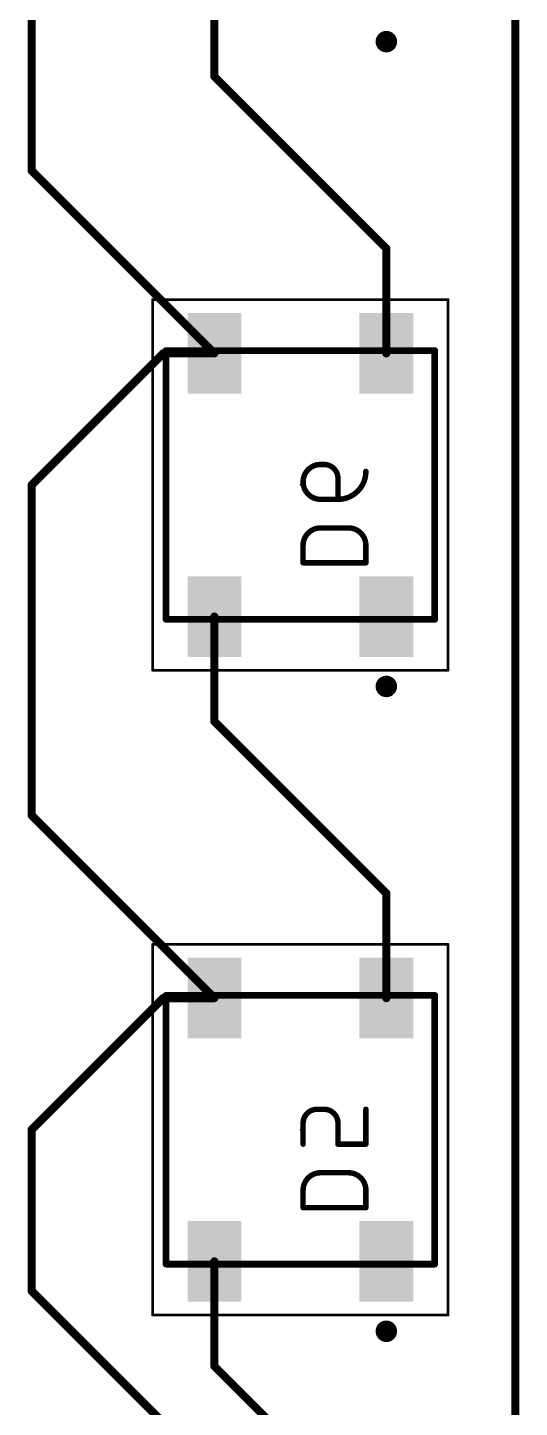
# Model space of a CAD drawing. Extents: x -0.1 to 37.1, y -0.3 to 91.6.
# Drawn here: x 27.92 to 37.08, y 51.83 to 77.51 of the extents above; entities that cross this region are included whole.
import ezdxf

# ---------------------------------------------------------------- set-up
doc = ezdxf.new("R2010")
doc.units = 0
for name, color, linetype in [('1', 12, 'CONTINUOUS'), ('16', 132, 'CONTINUOUS'), ('20', 31, 'CONTINUOUS'), ('22', 253, 'CONTINUOUS'), ('24', 53, 'CONTINUOUS'), ('26', 253, 'CONTINUOUS'), ('40', 132, 'CONTINUOUS'), ('52', 253, 'CONTINUOUS')]:
    doc.layers.add(name, color=color, linetype=linetype)

# ---------------------------------------------------------------- blocks, each defined once
blk = doc.blocks.new('RECT')
blk.add_solid([(-0.5, -0.5), (0.5, -0.5), (-0.5, 0.5), (0.5, 0.5)])

msp = doc.modelspace()

# ---------------------------------------------------------------- linework, layer by layer
at = {"layer": '1', "const_width": 0.1524}
msp.add_lwpolyline([(37, 91.5), (37, 0)], dxfattribs=at)
at = {"layer": '16', "const_width": 0.1524}
for points in [[(37, 0), (37, 91.4)], [(28, 74.85), (28, 80)], [(31.4, 78.55), (31.4, 76.6)], [(31.4, 76.6), (34.6, 73.4)], [(31.4, 71.45), (28, 74.85)], [(34.6, 73.4), (34.6, 71.45)], [(28, 69), (30.45, 71.45)], [(30.45, 71.45), (31.4, 71.45)], [(28, 62.85), (28, 69)], [(31.4, 66.55), (31.4, 64.6)], [(31.4, 64.6), (34.6, 61.4)], [(31.4, 59.45), (28, 62.85)], [(34.6, 61.4), (34.6, 59.45)], [(28, 57), (30.45, 59.45)], [(30.45, 59.45), (31.4, 59.45)], [(28, 54), (28, 57)], [(31.4, 54.55), (31.4, 52.6)], [(31.4, 50.6), (28, 54)], [(31.4, 52.6), (34.6, 49.4)]]:
    msp.add_lwpolyline(points, dxfattribs=at)
at = {"layer": '16', "const_width": 0.0762}
for points in [[(31.3619, 76.6, 1), (31.4381, 76.6)], [(31.4269, 76.6269, 1), (31.3731, 76.5731)], [(27.9619, 74.85, 1), (28.0381, 74.85)], [(28.0269, 74.8769, 1), (27.9731, 74.8231)], [(34.6381, 73.4, 1), (34.5619, 73.4)], [(34.5731, 73.3731, 1), (34.6269, 73.4269)], [(30.45, 71.4881, 1), (30.45, 71.4119)], [(30.4769, 71.4231, 1), (30.4231, 71.4769)], [(31.3731, 71.4231, 1), (31.4269, 71.4769)], [(31.4, 71.4119, 1), (31.4, 71.4881)], [(34.5619, 71.45, 1), (34.6381, 71.45)], [(28.0381, 69, 1), (27.9619, 69)], [(27.9731, 69.0269, 1), (28.0269, 68.9731)], [(31.4381, 66.55, 1), (31.3619, 66.55)], [(31.3619, 64.6, 1), (31.4381, 64.6)], [(31.4269, 64.6269, 1), (31.3731, 64.5731)], [(28.0269, 62.8769, 1), (27.9731, 62.8231)], [(27.9619, 62.85, 1), (28.0381, 62.85)], [(34.6381, 61.4, 1), (34.5619, 61.4)], [(34.5731, 61.3731, 1), (34.6269, 61.4269)], [(30.45, 59.4881, 1), (30.45, 59.4119)], [(30.4769, 59.4231, 1), (30.4231, 59.4769)], [(31.3731, 59.4231, 1), (31.4269, 59.4769)], [(31.4, 59.4119, 1), (31.4, 59.4881)], [(34.5619, 59.45, 1), (34.6381, 59.45)], [(28.0381, 57, 1), (27.9619, 57)], [(27.9731, 57.0269, 1), (28.0269, 56.9731)], [(31.4381, 54.55, 1), (31.3619, 54.55)], [(27.9619, 54, 1), (28.0381, 54)], [(28.0269, 54.0269, 1), (27.9731, 53.9731)], [(31.4269, 52.6269, 1), (31.3731, 52.5731)], [(31.3619, 52.6, 1), (31.4381, 52.6)]]:
    msp.add_lwpolyline(points, format="xyb", dxfattribs=at)
at = {"layer": '20'}
msp.add_line((37, 0), (37, 91.4), dxfattribs=at)
at = {"layer": '22'}
for points, const_width in [([(34.6, 77.15, 1), (34.6, 77.35, 1), (34.6, 77.15)], 0.2), ([(30.5317, 71.5, 1), (30.4683, 71.5)], 0.0635), ([(32.2135, 71.5318, 1), (32.2135, 71.4682)], 0.0635), ([(33.7865, 71.4682, 1), (33.7865, 71.5318)], 0.0635), ([(35.5318, 71.5, 1), (35.4682, 71.5)], 0.0635), ([(30.4683, 66.5, 1), (30.5317, 66.5)], 0.0635), ([(32.2135, 66.5318, 1), (32.2135, 66.4682)], 0.0635), ([(33.7865, 66.4682, 1), (33.7865, 66.5318)], 0.0635), ([(35.4682, 66.5, 1), (35.5318, 66.5)], 0.0635), ([(34.6, 65.15, 1), (34.6, 65.35, 1), (34.6, 65.15)], 0.2), ([(30.5317, 59.5, 1), (30.4683, 59.5)], 0.0635), ([(32.2135, 59.5318, 1), (32.2135, 59.4682)], 0.0635), ([(33.7865, 59.4682, 1), (33.7865, 59.5318)], 0.0635), ([(35.5318, 59.5, 1), (35.4682, 59.5)], 0.0635), ([(30.4683, 54.5, 1), (30.5317, 54.5)], 0.0635), ([(32.2135, 54.5318, 1), (32.2135, 54.4682)], 0.0635), ([(33.7865, 54.4682, 1), (33.7865, 54.5318)], 0.0635), ([(35.4682, 54.5, 1), (35.5318, 54.5)], 0.0635), ([(34.6, 53.15, 1), (34.6, 53.35, 1), (34.6, 53.15)], 0.2)]:
    msp.add_lwpolyline(points, format="xyb", dxfattribs=dict(at, const_width=const_width))
at = {"layer": '22', "const_width": 0.127}
for points in [[(30.5, 66.5), (30.5, 71.5)], [(32.2135, 71.5), (33.7865, 71.5)], [(35.5, 71.5), (35.5, 66.5)], [(32.2135, 66.5), (33.7865, 66.5)], [(30.5, 54.5), (30.5, 59.5)], [(32.2135, 59.5), (33.7865, 59.5)], [(35.5, 59.5), (35.5, 54.5)], [(32.2135, 54.5), (33.7865, 54.5)]]:
    msp.add_lwpolyline(points, dxfattribs=at)
at = {"layer": '24'}
for p in [(33, 69), (33, 57)]:
    msp.add_point(p, dxfattribs=at)
at = {"layer": '26'}
for points, const_width in [([(33.3754, 69.381, 1), (33.3754, 68.7319)], 0.1016), ([(33.3754, 69.4064, 1), (33.3754, 69.3556)], 0.0508), ([(33.3754, 69.3556, 1), (33.3754, 69.4064)], 0.0508), ([(33.6999, 69.1214, 0.4142), (33.4403, 69.381)], 0.1016), ([(33.4403, 69.4064, 1), (33.4403, 69.3556)], 0.0508), ([(33.4403, 69.3556, 1), (33.4403, 69.4064)], 0.0508), ([(33.6999, 68.7319, 0.4142), (34.2192, 69.2512)], 0.1016), ([(33.7253, 69.1214, 1), (33.6745, 69.1214)], 0.0508), ([(33.6745, 69.1214, 1), (33.7253, 69.1214)], 0.0508), ([(34.2446, 69.2512, 1), (34.1938, 69.2512)], 0.0508), ([(33.3754, 68.7573, 1), (33.3754, 68.7065)], 0.0508), ([(33.3754, 68.7065, 1), (33.3754, 68.7573)], 0.0508), ([(33.6999, 68.7573, 1), (33.6999, 68.7065)], 0.0508), ([(33.6745, 68.7319, 1), (33.7253, 68.7319)], 0.0508), ([(33.6999, 68.7065, 1), (33.6999, 68.7573)], 0.0508), ([(33.3754, 68.1999, 0.4142), (33.0508, 67.8754)], 0.1016), ([(33.3754, 68.2253, 1), (33.3754, 68.1745)], 0.0508), ([(33.3754, 68.1745, 1), (33.3754, 68.2253)], 0.0508), ([(34.2192, 67.8754, 0.4142), (33.8946, 68.1999)], 0.1016), ([(33.8946, 68.2253, 1), (33.8946, 68.1745)], 0.0508), ([(33.8946, 68.1745, 1), (33.8946, 68.2253)], 0.0508), ([(33.0762, 67.8754, 1), (33.0254, 67.8754)], 0.0508), ([(33.0254, 67.8754, 1), (33.0762, 67.8754)], 0.0508), ([(34.2446, 67.8754, 1), (34.1938, 67.8754)], 0.0508), ([(34.1938, 67.8754, 1), (34.2446, 67.8754)], 0.0508), ([(33.0508, 67.5762, 1), (33.0508, 67.5254)], 0.0508), ([(33.0254, 67.5508, 1), (33.0762, 67.5508)], 0.0508), ([(34.1938, 67.5508, 1), (34.2446, 67.5508)], 0.0508), ([(34.2192, 67.5254, 1), (34.2192, 67.5762)], 0.0508), ([(33.3104, 57.381, 0.4142), (33.0508, 57.1214)], 0.1016), ([(33.3104, 57.4064, 1), (33.3104, 57.3556)], 0.0508), ([(33.3104, 57.3556, 1), (33.3104, 57.4064)], 0.0508), ([(33.6999, 57.1214, 0.4142), (33.4403, 57.381)], 0.1016), ([(33.4403, 57.4064, 1), (33.4403, 57.3556)], 0.0508), ([(33.4403, 57.3556, 1), (33.4403, 57.4064)], 0.0508), ([(34.2446, 57.381, 1), (34.1938, 57.381)], 0.0508), ([(33.0762, 57.1214, 1), (33.0254, 57.1214)], 0.0508), ([(33.0254, 57.1214, 1), (33.0762, 57.1214)], 0.0508), ([(33.7253, 57.1214, 1), (33.6745, 57.1214)], 0.0508), ([(33.6745, 57.1214, 1), (33.7253, 57.1214)], 0.0508), ([(33.0254, 56.7319, 1), (33.0762, 56.7319)], 0.0508), ([(33.6999, 56.7573, 1), (33.6999, 56.7065)], 0.0508), ([(33.6745, 56.7319, 1), (33.7253, 56.7319)], 0.0508), ([(34.1938, 56.7319, 1), (34.2446, 56.7319)], 0.0508), ([(34.2192, 56.7065, 1), (34.2192, 56.7573)], 0.0508), ([(33.3754, 56.1999, 0.4142), (33.0508, 55.8754)], 0.1016), ([(33.3754, 56.2253, 1), (33.3754, 56.1745)], 0.0508), ([(33.3754, 56.1745, 1), (33.3754, 56.2253)], 0.0508), ([(34.2192, 55.8754, 0.4142), (33.8946, 56.1999)], 0.1016), ([(33.8946, 56.2253, 1), (33.8946, 56.1745)], 0.0508), ([(33.8946, 56.1745, 1), (33.8946, 56.2253)], 0.0508), ([(33.0762, 55.8754, 1), (33.0254, 55.8754)], 0.0508), ([(33.0254, 55.8754, 1), (33.0762, 55.8754)], 0.0508), ([(34.2446, 55.8754, 1), (34.1938, 55.8754)], 0.0508), ([(34.1938, 55.8754, 1), (34.2446, 55.8754)], 0.0508), ([(33.0508, 55.5762, 1), (33.0508, 55.5254)], 0.0508), ([(33.0254, 55.5508, 1), (33.0762, 55.5508)], 0.0508), ([(34.1938, 55.5508, 1), (34.2446, 55.5508)], 0.0508), ([(34.2192, 55.5254, 1), (34.2192, 55.5762)], 0.0508)]:
    msp.add_lwpolyline(points, format="xyb", dxfattribs=dict(at, const_width=const_width))
at = {"layer": '26', "const_width": 0.1016}
for points in [[(33.4403, 69.381), (33.3754, 69.381)], [(33.6999, 68.7319), (33.6999, 69.1214)], [(33.3754, 68.7319), (33.6999, 68.7319)], [(33.8946, 68.1999), (33.3754, 68.1999)], [(33.0508, 67.8754), (33.0508, 67.5508)], [(34.2192, 67.5508), (34.2192, 67.8754)], [(33.0508, 67.5508), (34.2192, 67.5508)], [(33.3104, 57.381), (33.4403, 57.381)], [(34.2192, 56.7319), (34.2192, 57.381)], [(33.0508, 56.7319), (33.0508, 57.1214)], [(33.6999, 57.1214), (33.6999, 56.7319)], [(33.6999, 56.7319), (34.2192, 56.7319)], [(33.8946, 56.1999), (33.3754, 56.1999)], [(33.0508, 55.8754), (33.0508, 55.5508)], [(34.2192, 55.5508), (34.2192, 55.8754)], [(33.0508, 55.5508), (34.2192, 55.5508)]]:
    msp.add_lwpolyline(points, dxfattribs=at)
at = {"layer": '40', "const_width": 0.05}
for points in [[(35.75, 72.45), (30.25, 72.45)], [(30.25, 72.45), (30.25, 65.55)], [(35.75, 65.55), (35.75, 72.45)], [(30.25, 65.55), (35.75, 65.55)], [(35.75, 60.45), (30.25, 60.45)], [(30.25, 60.45), (30.25, 53.55)], [(35.75, 53.55), (35.75, 60.45)], [(30.25, 53.55), (35.75, 53.55)]]:
    msp.add_lwpolyline(points, dxfattribs=at)
at = {"layer": '40', "const_width": 0.025}
for points in [[(30.25, 72.4625, 1), (30.25, 72.4375)], [(30.2625, 72.45, 1), (30.2375, 72.45)], [(35.7625, 72.45, 1), (35.7375, 72.45)], [(35.75, 72.4375, 1), (35.75, 72.4625)], [(30.25, 65.5625, 1), (30.25, 65.5375)], [(30.2375, 65.55, 1), (30.2625, 65.55)], [(35.7375, 65.55, 1), (35.7625, 65.55)], [(35.75, 65.5375, 1), (35.75, 65.5625)], [(30.25, 60.4625, 1), (30.25, 60.4375)], [(30.2625, 60.45, 1), (30.2375, 60.45)], [(35.7625, 60.45, 1), (35.7375, 60.45)], [(35.75, 60.4375, 1), (35.75, 60.4625)], [(30.25, 53.5625, 1), (30.25, 53.5375)], [(30.2375, 53.55, 1), (30.2625, 53.55)], [(35.7375, 53.55, 1), (35.7625, 53.55)], [(35.75, 53.5375, 1), (35.75, 53.5625)]]:
    msp.add_lwpolyline(points, format="xyb", dxfattribs=at)
at = {"layer": '52'}
for points, const_width in [([(34.6, 77.15, 1), (34.6, 77.35, 1), (34.6, 77.15)], 0.2), ([(30.5, 71.5318, 1), (30.5, 71.4682)], 0.0635), ([(30.5317, 71.5, 1), (30.4683, 71.5)], 0.0635), ([(35.5318, 71.5, 1), (35.4682, 71.5)], 0.0635), ([(35.5, 71.4682, 1), (35.5, 71.5318)], 0.0635), ([(30.5, 66.5318, 1), (30.5, 66.4682)], 0.0635), ([(30.4683, 66.5, 1), (30.5317, 66.5)], 0.0635), ([(35.4682, 66.5, 1), (35.5318, 66.5)], 0.0635), ([(35.5, 66.4682, 1), (35.5, 66.5318)], 0.0635), ([(34.6, 65.15, 1), (34.6, 65.35, 1), (34.6, 65.15)], 0.2), ([(30.5, 59.5318, 1), (30.5, 59.4682)], 0.0635), ([(30.5317, 59.5, 1), (30.4683, 59.5)], 0.0635), ([(35.5318, 59.5, 1), (35.4682, 59.5)], 0.0635), ([(35.5, 59.4682, 1), (35.5, 59.5318)], 0.0635), ([(30.5, 54.5318, 1), (30.5, 54.4682)], 0.0635), ([(30.4683, 54.5, 1), (30.5317, 54.5)], 0.0635), ([(35.4682, 54.5, 1), (35.5318, 54.5)], 0.0635), ([(35.5, 54.4682, 1), (35.5, 54.5318)], 0.0635), ([(34.6, 53.15, 1), (34.6, 53.35, 1), (34.6, 53.15)], 0.2)]:
    msp.add_lwpolyline(points, format="xyb", dxfattribs=dict(at, const_width=const_width))
at = {"layer": '52', "const_width": 0.127}
for points in [[(30.5, 66.5), (30.5, 71.5)], [(30.5, 71.5), (35.5, 71.5)], [(35.5, 71.5), (35.5, 66.5)], [(35.5, 66.5), (30.5, 66.5)], [(30.5, 54.5), (30.5, 59.5)], [(30.5, 59.5), (35.5, 59.5)], [(35.5, 59.5), (35.5, 54.5)], [(35.5, 54.5), (30.5, 54.5)]]:
    msp.add_lwpolyline(points, dxfattribs=at)

# ---------------------------------------------------------------- block references
at = {"layer": '16', "xscale": 1.5, "rotation": 90}
for p in [(31.4, 71.45), (34.6, 71.45), (31.4, 66.55), (34.6, 66.55), (31.4, 59.45), (34.6, 59.45), (31.4, 54.55), (34.6, 54.55)]:
    msp.add_blockref('RECT', p, dxfattribs=at)

doc.saveas('drawing.dxf')
